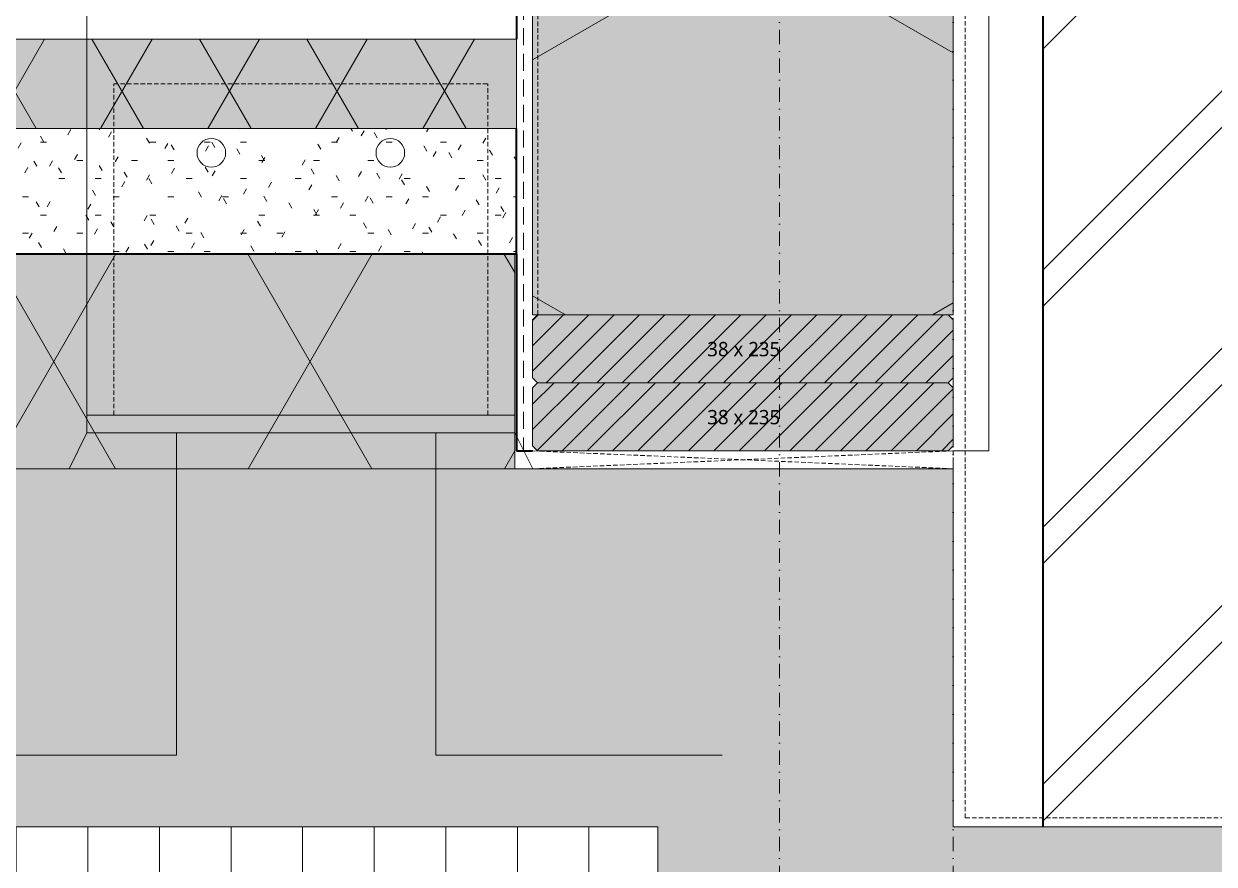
# Model space of a CAD drawing. Header units: millimetres. Extents: x 1789 to 13769, y 2055 to 27197.
# Drawn here: x 12284 to 12949, y 11372 to 11842 of the extents above; entities that cross this region are included whole.
import ezdxf

# ---------------------------------------------------------------- set-up
doc = ezdxf.new("R2010")
doc.units = ezdxf.units.MM
doc.linetypes.add('MV_hidden', pattern=[3.75, 2.5, -1.25])
doc.linetypes.add('MV_stramien', pattern=[16, 8, -4, 0, -4])
for name, color, linetype, lineweight in [('A-ANNO-NOTE', 131, 'Continuous', 18), ('A-DETL', 90, 'Continuous', 13), ('A-DETL-GENF', 92, 'Continuous', 18), ('A-DETL-MEDM', 33, 'Continuous', 18)]:
    doc.layers.add(name, color=color, linetype=linetype, lineweight=lineweight)
doc.styles.add('Segoe UI', font='segoeui.ttf', dxfattribs={"height": 8})

# ---------------------------------------------------------------- blocks, each defined once
blk = doc.blocks.new('42 isolatie - Type 1-3773435-Details Restauratie 1-10')
at = {"layer": 'A-DETL-GENF'}
blk.add_hatch(color=256, dxfattribs=at).paths.add_polyline_path([(216.28, -235.8), (216.28, -0.8), (0.28, -0.8), (0.28, -235.8)])
at = {"layer": 'A-DETL-GENF', "lineweight": 13}
h = blk.add_hatch(dxfattribs=at)
h.set_pattern_fill('FP_18', color=256, style=0, pattern_type=2)
h.set_pattern_definition([(300, (-1986.72, -235.79), (-203.516, -117.5), []), (240, (-1986.72, -235.79), (-203.516, 117.5), [])])
h.paths.add_polyline_path([(216.28, -235.8), (216.28, -0.8), (0.28, -0.8), (0.28, -235.8)])
at = {"layer": 'A-DETL-GENF'}
for p, q in [((216.28, -0.8), (0.28, -0.8)), ((0.28, -0.8), (0.28, -3.63)), ((216.28, -0.8), (0.28, -0.8)), ((0.28, -3.63), (0.28, -232.97)), ((216.28, -3.63), (216.28, -0.8)), ((216.28, -232.97), (216.28, -3.63)), ((0.28, -232.97), (0.28, -235.8)), ((0.28, -235.8), (216.28, -235.8)), ((0.28, -235.8), (216.28, -235.8)), ((216.28, -235.8), (216.28, -232.97))]:
    blk.add_line(p, q, dxfattribs=at)
blk = doc.blocks.new('42 isolatie - Type 1-3774110-Details Restauratie 1-10')
at = {"layer": 'A-DETL-GENF'}
blk.add_hatch(color=256, dxfattribs=at).paths.add_polyline_path([(719.28, -0.8), (0.28, -0.8), (0.28, -120.8), (719.28, -120.8)])
at = {"layer": 'A-DETL-GENF', "lineweight": 13}
h = blk.add_hatch(dxfattribs=at)
h.set_pattern_fill('FP_41', color=256, style=0, pattern_type=2)
h.set_pattern_definition([(300, (12.83, -244.8), (-107.387, -62), []), (240, (12.83, -244.8), (-107.387, 62), [])])
h.paths.add_polyline_path([(719.28, -0.8), (0.28, -0.8), (0.28, -120.8), (719.28, -120.8)])
at = {"layer": 'A-DETL-GENF'}
for p, q in [((719.28, -0.8), (0.28, -0.8)), ((0.28, -0.8), (0.28, -120.8)), ((0.28, -0.8), (0.28, -120.8)), ((0.28, -120.8), (719.28, -120.8))]:
    blk.add_line(p, q, dxfattribs=at)
blk = doc.blocks.new('42 isolatie - Type 1-3773480-Details Restauratie 1-10')
at = {"layer": 'A-DETL-GENF'}
blk.add_hatch(color=256, dxfattribs=at).paths.add_polyline_path([(720.23, -0.8), (0.28, -0.8), (0.28, -50.8), (720.23, -50.8)])
at = {"layer": 'A-DETL-GENF', "lineweight": 13}
h = blk.add_hatch(dxfattribs=at)
h.set_pattern_fill('FP_47', color=256, style=0, pattern_type=2)
h.set_pattern_definition([(300, (0, 0), (-45.0333, -26), []), (240, (0, 0), (-45.0333, 26), [])])
h.paths.add_polyline_path([(720.23, -0.8), (0.28, -0.8), (0.28, -50.8), (720.23, -50.8)])
at = {"layer": 'A-DETL-GENF'}
for p, q in [((720.23, -0.8), (0.28, -0.8)), ((0.28, -0.8), (0.28, -50.8)), ((720.23, -0.8), (0.28, -0.8)), ((0.28, -0.8), (0.28, -50.8)), ((0.28, -50.8), (720.23, -50.8)), ((0.28, -50.8), (720.23, -50.8))]:
    blk.add_line(p, q, dxfattribs=at)
blk = doc.blocks.new('00 hout_rechthoekig_sls - SLS 38x235-V46-Details Restauratie 1-10')
at = {"layer": 'A-DETL-GENF'}
blk.add_hatch(color=256, dxfattribs=at).paths.add_polyline_path([(149.45, -38), (232.17, -38), (235, -35.17), (235, -2.83), (232.17, 0), (2.83, 0), (0, -2.83), (0, -35.17), (2.83, -38)])
at = {"layer": 'A-DETL-MEDM', "lineweight": 13}
h = blk.add_hatch(dxfattribs=at)
h.set_pattern_fill('FP_92', color=256, style=0, pattern_type=2)
h.set_pattern_definition([(45, (-12568.518, -11641.141), (-7.071068, 7.071068), [])])
h.paths.add_polyline_path([(149.45, -38), (232.17, -38), (235, -35.17), (235, -2.83), (232.17, 0), (2.83, 0), (0, -2.83), (0, -35.17), (2.83, -38)])
at = {"layer": 'A-DETL-MEDM'}
for p, q in [((0, -2.83), (2.83, 0)), ((2.83, 0), (0, -2.83)), ((232.17, 0), (235, -2.83)), ((0, -2.83), (0, -35.17)), ((232.17, 0), (235, -2.83)), ((235, -35.17), (235, -2.83)), ((2.83, -38), (0, -35.17)), ((0, -35.17), (2.83, -38)), ((2.83, -38), (232.17, -38)), ((235, -35.17), (232.17, -38)), ((232.17, -38), (235, -35.17))]:
    blk.add_line(p, q, dxfattribs=at)
blk = doc.blocks.new('00 hout_rechthoekig_sls - SLS 38x235-V47-Details Restauratie 1-10')
at = {"layer": 'A-DETL-GENF'}
blk.add_hatch(color=256, dxfattribs=at).paths.add_polyline_path([(232.17, -38), (235, -35.17), (235, -2.83), (232.17, 0), (2.83, 0), (0, -2.83), (0, -35.17), (2.83, -38), (149.45, -38)])
at = {"layer": 'A-DETL-MEDM', "lineweight": 13}
h = blk.add_hatch(dxfattribs=at)
h.set_pattern_fill('FP_93', color=256, style=0, pattern_type=2)
h.set_pattern_definition([(45, (-12568.518, -11679.141), (-7.071068, 7.071068), [])])
h.paths.add_polyline_path([(232.17, -38), (235, -35.17), (235, -2.83), (232.17, 0), (2.83, 0), (0, -2.83), (0, -35.17), (2.83, -38), (149.45, -38)])
at = {"layer": 'A-DETL-MEDM'}
for p, q in [((0, -2.83), (2.83, 0)), ((2.83, 0), (0, -2.83)), ((2.83, 0), (232.17, 0)), ((232.17, 0), (235, -2.83)), ((0, -2.83), (0, -35.17)), ((232.17, 0), (235, -2.83)), ((235, -35.17), (235, -2.83)), ((2.83, -38), (0, -35.17)), ((0, -35.17), (2.83, -38)), ((2.83, -38), (232.17, -38)), ((235, -35.17), (232.17, -38)), ((232.17, -38), (235, -35.17))]:
    blk.add_line(p, q, dxfattribs=at)

msp = doc.modelspace()

# ---------------------------------------------------------------- hatches: boundary and pattern name
at = {"layer": 'A-DETL-GENF', "lineweight": 13}
h = msp.add_hatch(dxfattribs=at)
h.set_pattern_fill('FP_3', color=250, style=0, pattern_type=2)
h.set_pattern_definition([(90, (0, 0), (-19.05, 1e-15), []), (90, (9.525, 0), (-19.05, 1e-15), [9.525, -4.762])])
h.paths.add_polyline_path([(12559.52, 11603.14), (12568.52, 11603.14), (12568.52, 11933.14), (12559.52, 11933.14), (12559.52, 11605.97)])
h = msp.add_hatch(dxfattribs=at)
h.set_pattern_fill('FP_25', color=57, style=0, pattern_type=2)
h.set_pattern_definition([(45, (0, 0), (-71.84205, 71.84205), []), (45, (20.32, 0), (-71.84205, 71.84205), [])])
h.paths.add_polyline_path([(13038.57, 11393.14), (13038.57, 11933.14), (12938.51, 11933.14), (12938.47, 11932.83), (12938.17, 11932.11), (12937.69, 11931.49), (12936.84, 11930.92), (12936.03, 11930.67), (12935.57, 11930.61), (12919.82, 11930.66), (12919.01, 11931.04), (12918.46, 11931.74), (12918.27, 11932.61), (12918.42, 11932.96), (12918.64, 11933.09), (12919.25, 11932.74), (12919.27, 11932.61), (12920.67, 11932.61), (12920.67, 11931.81), (12921.67, 11931.81), (12921.67, 11933.14), (12920.39, 11933.04), (12920.03, 11932.85), (12919.56, 11932.85), (12919.2, 11933.14), (12917.72, 11933.03), (12917.59, 11932.66), (12917.62, 11932.1), (12917.94, 11931.55), (12918.47, 11931.19), (12917.62, 11930.87), (12913.62, 11930.41), (12913.38, 11930.93), (12915.56, 11932.84), (12915.48, 11933.14), (12853.57, 11933.14), (12853.57, 11393.14)])
h.paths.add_polyline_path([(12922.47, 11931.81), (12936.03, 11931.87), (12936.47, 11932.05), (12937.07, 11932.63), (12937.18, 11932.83), (12937.31, 11933.14), (12922.47, 11933.04), (12922.47, 11932.1)])
h = msp.add_hatch(dxfattribs=at)
h.set_pattern_fill('FP_7', color=253, style=0, pattern_type=2)
h.set_pattern_definition([(0, (0, 0), (40.64, 10.16), [3.353, -27.127, 3.353, -27.127, -162.56]), (0, (0, 0), (40.64, 10.16), [-60.96, 3.353, -57.607, 3.353, -27.127, -71.12]), (0, (0, 0), (40.64, 10.16), [-152.4, 3.353, -16.967, 3.353, -47.447]), (120, (15.24, 5.08), (-29.118818, 30.1152724), [3.353, -27.127, 3.353, -27.127, -162.56]), (120, (15.24, 5.08), (-29.118818, 30.1152724), [-60.96, 3.353, -57.607, 3.353, -27.127, -71.12]), (120, (15.24, 5.08), (-29.118818, 30.1152724), [-152.4, 3.353, -16.967, 3.353, -47.447]), (240, (20.32, 25.4), (-11.521182, -40.2752724), [3.353, -27.127, 3.353, -27.127, -162.56]), (240, (20.32, 25.4), (-11.521182, -40.2752724), [-60.96, 3.353, -57.607, 3.353, -27.127, -71.12]), (240, (20.32, 25.4), (-11.521182, -40.2752724), [-152.4, 3.353, -16.967, 3.353, -47.447])])
h.paths.add_polyline_path([(12559.52, 11713.14), (12559.52, 11783.14), (11839.57, 11783.14), (11839.57, 11713.14)])
at = {"layer": 'A-DETL-GENF'}
msp.add_hatch(color=9, dxfattribs=at).paths.add_polyline_path([(12717.96, 10993.14), (13038.57, 10993.14), (13038.57, 11393.14), (12803.52, 11393.14), (12803.52, 11593.14), (11839.57, 11593.14), (11839.57, 11393.14), (12638.57, 11393.14), (12638.57, 10993.14)])
at = {"layer": 'A-DETL-GENF', "lineweight": 13}
h = msp.add_hatch(dxfattribs=at)
h.set_pattern_fill('FP_66', color=253, style=0, pattern_type=2)
h.set_pattern_definition([(90, (0, 0), (-40, 2e-15), [])])
h.paths.add_polyline_path([(12638.57, 11343.14), (12638.57, 11393.14), (11839.57, 11393.14), (11839.57, 11343.14)])

# ---------------------------------------------------------------- linework, layer by layer
at = {"layer": 'A-DETL', "lineweight": 18}
for p, q in [((12319.52, 11613.14), (12319.52, 12108.75)), ((12823.47, 11928.04), (12823.47, 11603.14)), ((12319.52, 11623.14), (12558.57, 11623.14)), ((12319.52, 11613.14), (12309.52, 11593.14)), ((12319.52, 11613.14), (12558.57, 11613.14)), ((12558.57, 11613.14), (12568.57, 11593.14)), ((12803.52, 11603.14), (12823.47, 11603.14)), ((12803.52, 11593.14), (11839.57, 11593.14)), ((12803.52, 11393.14), (12803.52, 11593.14)), ((12638.57, 11393.14), (11839.57, 11393.14)), ((12638.57, 11343.14), (12638.57, 11393.14)), ((13038.57, 11393.14), (12803.52, 11393.14))]:
    msp.add_line(p, q, dxfattribs=at)
at = {"layer": 'A-DETL', "linetype": 'MV_stramien', "lineweight": 18}
for p, q in [((12706.52, 10993.14), (12706.52, 12108.75)), ((12803.52, 10993.14), (12803.52, 12108.75))]:
    msp.add_line(p, q, dxfattribs=at)
at = {"layer": 'A-DETL', "lineweight": 35}
for p, q in [((12559.52, 11933.14), (12559.52, 11833.14)), ((12853.57, 11933.14), (12853.57, 11393.14)), ((12559.52, 11713.14), (12559.52, 11783.14)), ((11839.57, 11713.14), (12559.52, 11713.14)), ((12559.52, 11713.14), (12559.52, 11603.14)), ((12559.52, 11603.14), (12568.52, 11603.14))]:
    msp.add_line(p, q, dxfattribs=at)
at = {"layer": 'A-DETL', "linetype": 'MV_hidden', "lineweight": 18}
for p, q in [((12810.27, 11398.14), (12810.27, 11936.89)), ((12571.52, 11929.14), (12571.52, 11679.14)), ((12803.52, 11593.14), (12568.52, 11603.14)), ((12568.57, 11593.14), (12803.52, 11603.14)), ((12803.52, 11603.14), (12803.52, 11593.14)), ((12810.27, 11398.14), (13046.57, 11398.14))]:
    msp.add_line(p, q, dxfattribs=at)
at = {"layer": 'A-DETL', "linetype": 'MV_hidden'}
for p, q in [((12334.52, 11623.14), (12334.52, 11808.15)), ((12334.52, 11808.15), (12543.57, 11808.15)), ((12543.57, 11623.14), (12543.57, 11808.15))]:
    msp.add_line(p, q, dxfattribs=at)
at = {"layer": 'A-DETL'}
for p, q in [((12369.52, 11613.14), (12369.52, 11433.14)), ((12514.52, 11613.14), (12514.52, 11433.14)), ((12369.52, 11433.14), (12209.52, 11433.14)), ((12514.52, 11433.14), (12674.52, 11433.14))]:
    msp.add_line(p, q, dxfattribs=at)
for centre in [(12389.04, 11769.58), (12489.04, 11769.58)]:
    msp.add_circle(centre, 8, dxfattribs=at)

# ---------------------------------------------------------------- block references
at = {"layer": 'A-DETL-GENF'}
for name, p, rotation in [('42 isolatie - Type 1-3773435-Details Restauratie 1-10', (12804.32, 11895.42), 270.0000000000007), ('42 isolatie - Type 1-3773480-Details Restauratie 1-10', (12559.8, 11782.34), 180), ('42 isolatie - Type 1-3774110-Details Restauratie 1-10', (12558.85, 11592.34), 180)]:
    msp.add_blockref(name, p, dxfattribs=dict(at, rotation=rotation))
at = {"layer": 'A-DETL-MEDM'}
for name, p in [('00 hout_rechthoekig_sls - SLS 38x235-V47-Details Restauratie 1-10', (12568.52, 11679.14)), ('00 hout_rechthoekig_sls - SLS 38x235-V46-Details Restauratie 1-10', (12568.52, 11641.14))]:
    msp.add_blockref(name, p, dxfattribs=at)

# ---------------------------------------------------------------- texts
at = {"layer": 'A-ANNO-NOTE', "lineweight": 13, "char_height": 8, "width": 55.3164, "attachment_point": 1, "style": 'Segoe UI'}
for insert in [(12666.1, 11663.96), (12666.1, 11625.96)]:
    msp.add_mtext('38 x 235', dxfattribs=dict(at, insert=insert))

doc.saveas('drawing.dxf')
